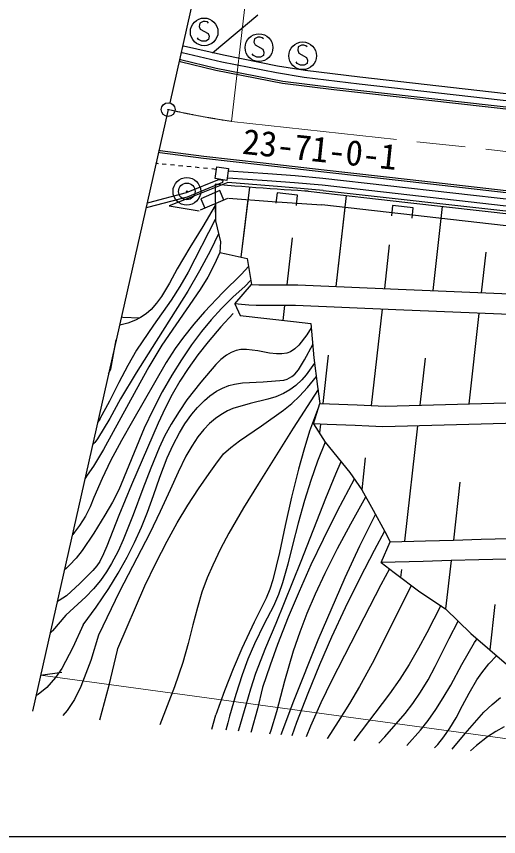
# Model space of a CAD drawing. Units: millimetres, scale not verified. Extents: x 40000 to 680000, y 20000 to 380000.
# Drawn here: x 88362 to 123234, y 205000 to 264240 of the extents above; entities that cross this region are included whole.
import ezdxf
from ezdxf.enums import TextEntityAlignment as Align

# ---------------------------------------------------------------- set-up
doc = ezdxf.new("R2010")
doc.units = ezdxf.units.MM
doc.header["$LTSCALE"] = 1000
doc.linetypes.add('CHAIN', pattern=[18.5, 12, -1.5, 3.5, -1.5])
for name, color, linetype, lineweight in [('M-BGD', 7, 'Continuous', 25), ('M-BGD-EXST', 7, 'Continuous', 25), ('M-BMK', 2, 'CHAIN', 13), ('M-BMK-OTRS', 5, 'Continuous', 25), ('M-BMK-SRVR', 3, 'Continuous', 25), ('M-STR-HTXT', 7, 'Continuous', 13), ('M-TTL-BAND', 7, 'Continuous', 25)]:
    doc.layers.add(name, color=color, linetype=linetype, lineweight=lineweight)
doc.styles.add('ＭＳ ゴシック', font='')
doc.styles.get('ＭＳ ゴシック').set_extended_font_data('MS Gothic')

msp = doc.modelspace()

# ---------------------------------------------------------------- linework, layer by layer
at = {"layer": 'M-BGD'}
for p, q in [((102541, 261613), (105817, 264358)), ((100449, 262088), (100376, 262104)), ((103328, 261435), (100449, 262088)), ((100340, 261600), (100266, 261617)), ((103221, 260946), (100340, 261600)), ((107244, 260643), (103328, 261435)), ((100129, 261011), (100203, 260992)), ((100160, 261150), (100235, 261132)), ((100203, 260992), (102779, 260351)), ((100235, 261132), (102804, 260495)), ((107164, 260154), (103221, 260946)), ((102779, 260351), (107604, 259425)), ((102804, 260495), (107627, 259572)), ((109162, 259830), (107164, 260154)), ((109239, 260328), (107244, 260643)), ((113198, 259843), (109239, 260328)), ((107627, 259572), (111338, 259108)), ((113146, 259349), (109162, 259830)), ((158874, 254699), (113198, 259843)), ((107604, 259425), (111316, 258957)), ((111316, 258957), (159677, 253510)), ((111338, 259108), (159700, 253662)), ((158800, 254194), (113146, 259349)), ((98642, 254430), (98727, 254419)), ((98676, 254577), (98760, 254566)), ((98727, 254419), (101892, 254004)), ((98760, 254566), (101914, 254155)), ((101914, 254155), (106196, 253666)), ((98464, 253639), (98550, 253631)), ((98550, 253631), (98603, 253625)), ((98902, 253596), (99200, 253567)), ((101892, 254004), (106174, 253516)), ((106196, 253666), (110618, 253163)), ((99499, 253538), (99797, 253509)), ((100096, 253480), (100394, 253450)), ((100693, 253421), (100991, 253392)), ((101290, 253363), (101588, 253334)), ((101887, 253305), (102185, 253275)), ((102484, 253246), (102806, 253215)), ((102727, 252522), (102853, 253380)), ((102853, 253380), (103704, 253255)), ((103704, 253255), (103578, 252397)), ((103690, 253082), (106545, 252897)), ((106174, 253516), (110595, 253012)), ((110595, 253012), (116834, 252308)), ((110618, 253163), (116833, 252450)), ((103016, 252467), (100635, 251485)), ((103578, 252397), (102727, 252522)), ((103016, 252467), (103300, 252423)), ((103300, 252423), (103261, 252245)), ((103642, 252578), (106497, 252392)), ((106497, 252392), (108478, 252251)), ((106545, 252897), (108527, 252752)), ((108527, 252752), (110527, 252562)), ((110530, 252563), (164131, 246517)), ((116833, 252450), (158175, 247789)), ((103261, 252245), (100720, 251195)), ((103641, 252233), (100762, 251084)), ((103120, 252078), (102728, 252115)), ((102728, 252115), (102752, 249471)), ((103637, 252032), (103120, 252078)), ((104152, 251988), (103637, 252032)), ((107529, 251933), (103641, 252233)), ((104666, 251946), (104152, 251988)), ((104618, 246859), (105235, 251901)), ((105178, 251905), (104666, 251946)), ((105689, 251866), (105178, 251905)), ((106199, 251829), (105689, 251866)), ((106707, 251793), (106199, 251829)), ((107213, 251758), (106707, 251793)), ((110549, 251667), (107529, 251933)), ((108478, 252251), (110477, 252063)), ((110474, 252066), (164075, 246020)), ((116834, 252308), (158153, 247638)), ((100720, 251195), (97832, 250435)), ((100635, 251485), (97906, 250765)), ((103070, 251661), (101692, 251067)), ((103367, 250973), (103070, 251661)), ((107210, 251488), (107129, 250742)), ((108701, 251326), (107210, 251488)), ((107718, 251724), (107213, 251758)), ((108222, 251690), (107718, 251724)), ((108724, 251657), (108222, 251690)), ((108621, 250580), (108701, 251326)), ((109225, 251625), (108724, 251657)), ((109467, 251609), (109225, 251625)), ((109467, 251609), (116677, 250796)), ((110549, 251667), (163903, 245692)), ((112207, 251300), (111466, 244727)), ((97906, 250765), (97809, 250739)), ((100762, 251084), (99413, 250553)), ((103631, 251087), (101662, 250237)), ((101692, 251067), (101990, 250378)), ((102741, 250702), (102752, 249471)), ((103695, 251114), (106862, 250881)), ((104618, 246859), (105126, 251009)), ((106862, 250881), (110441, 250619)), ((162220, 244775), (110441, 250619)), ((116677, 250796), (126611, 249676)), ((97832, 250435), (97734, 250409)), ((99413, 250553), (101582, 250202)), ((102742, 250573), (101841, 249053)), ((112109, 250431), (111466, 244727)), ((115571, 250582), (115490, 249836)), ((117062, 250420), (115571, 250582)), ((116981, 249675), (117062, 250420)), ((119161, 250516), (118475, 244431)), ((102729, 249568), (100778, 245774)), ((102752, 249471), (103112, 247949)), ((102752, 249471), (103112, 247949)), ((119063, 249646), (118475, 244431)), ((101841, 249053), (100896, 247537)), ((102975, 248527), (102395, 247341)), ((107942, 244843), (108334, 248250)), ((107942, 244843), (108334, 248250)), ((103112, 247949), (103084, 247199)), ((103112, 247949), (103084, 247199)), ((115327, 247744), (114970, 244580)), ((115327, 247744), (114970, 244580)), ((100896, 247537), (99997, 245996)), ((102395, 247341), (101606, 245872)), ((103084, 247199), (102670, 246297)), ((103084, 247199), (103520, 247102)), ((103084, 247199), (103520, 247102)), ((103520, 247102), (105060, 246762)), ((103520, 247102), (105060, 246762)), ((122308, 247203), (121979, 244283)), ((122308, 247203), (121979, 244283)), ((105060, 246762), (105361, 244881)), ((105060, 246762), (105361, 244881)), ((99997, 245996), (99441, 244984)), ((101606, 245872), (100755, 244401)), ((102670, 246297), (102201, 245417)), ((105153, 246184), (104629, 245626)), ((100778, 245774), (100176, 244729)), ((102201, 245417), (101660, 244514)), ((104629, 245626), (103288, 244291)), ((99441, 244984), (98848, 244009)), ((100176, 244729), (99554, 243749)), ((104875, 244731), (104047, 243992)), ((104153, 243470), (105361, 244881)), ((104153, 243470), (105361, 244881)), ((105313, 245184), (104875, 244731)), ((105361, 244881), (105883, 244843)), ((105361, 244881), (105883, 244843)), ((105883, 244843), (106925, 244841)), ((105883, 244843), (106925, 244841)), ((106925, 244841), (107952, 244843)), ((106925, 244841), (107952, 244843)), ((107952, 244843), (108704, 244843)), ((107952, 244843), (108704, 244843)), ((108704, 244843), (115971, 244538)), ((108704, 244843), (115971, 244538)), ((100755, 244401), (98170, 240328)), ((101660, 244514), (98880, 240494)), ((103288, 244291), (101976, 242910)), ((115971, 244538), (125984, 244113)), ((115971, 244538), (125984, 244113)), ((98490, 243520), (98099, 243079)), ((99554, 243749), (98281, 241950)), ((98848, 244009), (98490, 243520)), ((104047, 243992), (103190, 243151)), ((98099, 243079), (97740, 242756)), ((101976, 242910), (101186, 242008)), ((103190, 243151), (102452, 242334)), ((104652, 243432), (104153, 243470)), ((104153, 243470), (104554, 242629)), ((104652, 243432), (104153, 243470)), ((104153, 243470), (104554, 242629)), ((105182, 243392), (104652, 243432)), ((105182, 243392), (104652, 243432)), ((105707, 243354), (105182, 243392)), ((105707, 243354), (105182, 243392)), ((106754, 243351), (105707, 243354)), ((106754, 243351), (105707, 243354)), ((107783, 243353), (106754, 243351)), ((107783, 243353), (106754, 243351)), ((107648, 242285), (107770, 243353)), ((107648, 242285), (107770, 243353)), ((108536, 243353), (107783, 243353)), ((108536, 243353), (107783, 243353)), ((115803, 243048), (108536, 243353)), ((115803, 243048), (108536, 243353)), ((114802, 243090), (114018, 236136)), ((114802, 243090), (114018, 236136)), ((125816, 242623), (115803, 243048)), ((125816, 242623), (115803, 243048)), ((96051, 242503), (95949, 242507)), ((97294, 242455), (96051, 242503)), ((96976, 242290), (96423, 242080)), ((97348, 242483), (96976, 242290)), ((97740, 242756), (97348, 242483)), ((102452, 242334), (101754, 241481)), ((104028, 242770), (103141, 241808)), ((104554, 242629), (108406, 242201)), ((104554, 242629), (108406, 242201)), ((121811, 242793), (121074, 236256)), ((121811, 242793), (121074, 236256)), ((95928, 241958), (95819, 241931)), ((96423, 242080), (95928, 241958)), ((98281, 241950), (97057, 240126)), ((101186, 242008), (100438, 241073)), ((103141, 241808), (102227, 240736)), ((108406, 242201), (109656, 242062)), ((108406, 242201), (109656, 242062)), ((109684, 241753), (109359, 241252)), ((109656, 242062), (109879, 239577)), ((109656, 242062), (109879, 239577)), ((101754, 241481), (101029, 240512)), ((109359, 241252), (108785, 240493)), ((95181, 238750), (95584, 240888)), ((100438, 241073), (99840, 240245)), ((102227, 240736), (101485, 239787)), ((109206, 239440), (109793, 240535)), ((97057, 240126), (96427, 239025)), ((98170, 240328), (97023, 238507)), ((98880, 240494), (97941, 238919)), ((99840, 240245), (99187, 239242)), ((101029, 240512), (100295, 239438)), ((103888, 239968), (103550, 239775)), ((104245, 240106), (103888, 239968)), ((104604, 240177), (104245, 240106)), ((105001, 240188), (104604, 240177)), ((105830, 240080), (105001, 240188)), ((106669, 239920), (105830, 240080)), ((107176, 239858), (106669, 239920)), ((107929, 239921), (107564, 239857)), ((108180, 240018), (107929, 239921)), ((108496, 240222), (108180, 240018)), ((108785, 240493), (108496, 240222)), ((100295, 239438), (99607, 238334)), ((101485, 239787), (100785, 238809)), ((103151, 239469), (102776, 239107)), ((103550, 239775), (103151, 239469)), ((107564, 239857), (107176, 239858)), ((108760, 238715), (109206, 239440)), ((109879, 239577), (110147, 237497)), ((109879, 239577), (110147, 237497)), ((110905, 239760), (110513, 236283)), ((110905, 239760), (110513, 236283)), ((117924, 239551), (117542, 236161)), ((117924, 239551), (117542, 236161)), ((95030, 238439), (95181, 238750)), ((96427, 239025), (95782, 237789)), ((99187, 239242), (96765, 234997)), ((97941, 238919), (97012, 237260)), ((100785, 238809), (100187, 237887)), ((102776, 239107), (101698, 237821)), ((109929, 239187), (109326, 238352)), ((97023, 238507), (95896, 236622)), ((99607, 238334), (98913, 237117)), ((107937, 238040), (108275, 238220)), ((108275, 238220), (108497, 238408)), ((108497, 238408), (108760, 238715)), ((109326, 238352), (109000, 237980)), ((109416, 237437), (110054, 238221)), ((95782, 237789), (95102, 236443)), ((100187, 237887), (99634, 236938)), ((101698, 237821), (100691, 236534)), ((103275, 237393), (103724, 237569)), ((103724, 237569), (104142, 237684)), ((104142, 237684), (104715, 237780)), ((104715, 237780), (106219, 237851)), ((106219, 237851), (107693, 237972)), ((107693, 237972), (107937, 238040)), ((108568, 237577), (108147, 237268)), ((109000, 237980), (108568, 237577)), ((97012, 237260), (94650, 232963)), ((98913, 237117), (98244, 235847)), ((102355, 236831), (102845, 237165)), ((102845, 237165), (103275, 237393)), ((107681, 237003), (107126, 236769)), ((108147, 237268), (107681, 237003)), ((110173, 237297), (108367, 234510)), ((108836, 236811), (109416, 237437)), ((110147, 237497), (110303, 236292)), ((110147, 237497), (110303, 236292)), ((95102, 236443), (94406, 235178)), ((95896, 236622), (95108, 235194)), ((99634, 236938), (99112, 235939)), ((100691, 236534), (100122, 235712)), ((101458, 235995), (101968, 236507)), ((101968, 236507), (102355, 236831)), ((106546, 236586), (105260, 236272)), ((107126, 236769), (106546, 236586)), ((108281, 236288), (108836, 236811)), ((98244, 235847), (97593, 234497)), ((99112, 235939), (98605, 234852)), ((101052, 235510), (101458, 235995)), ((104023, 235913), (103635, 235748)), ((105260, 236272), (104023, 235913)), ((106092, 234663), (107684, 235796)), ((107684, 235796), (108281, 236288)), ((110215, 236008), (109570, 234274)), ((109845, 234814), (110303, 236292)), ((109845, 234814), (110303, 236292)), ((110303, 236292), (111014, 236262)), ((110303, 236292), (111014, 236262)), ((111014, 236262), (113017, 236178)), ((111014, 236262), (113017, 236178)), ((113017, 236178), (114018, 236136)), ((113017, 236178), (114018, 236136)), ((114018, 236136), (115019, 236094)), ((114018, 236136), (115019, 236094)), ((115019, 236094), (125110, 236364)), ((115019, 236094), (125110, 236364)), ((95108, 235194), (94234, 233734)), ((100122, 235712), (99552, 234787)), ((100555, 234814), (101052, 235510)), ((102754, 235199), (102323, 234825)), ((103139, 235472), (102754, 235199)), ((103635, 235748), (103139, 235472)), ((94385, 235141), (94235, 234919)), ((94406, 235178), (94385, 235141)), ((96765, 234997), (95960, 233613)), ((98605, 234852), (96690, 230407)), ((99552, 234787), (99084, 233921)), ((100162, 234172), (100555, 234814)), ((102323, 234825), (101924, 234404)), ((104506, 233595), (106092, 234663)), ((110846, 234772), (109845, 234814)), ((109845, 234814), (110701, 233487)), ((110846, 234772), (109845, 234814)), ((109845, 234814), (110701, 233487)), ((110345, 234793), (110273, 234151)), ((110345, 234793), (110273, 234151)), ((112849, 234688), (110846, 234772)), ((112849, 234688), (110846, 234772)), ((113850, 234646), (112849, 234688)), ((113850, 234646), (112849, 234688)), ((114851, 234603), (113850, 234646)), ((114851, 234603), (113850, 234646)), ((124942, 234874), (114851, 234603)), ((124942, 234874), (114851, 234603)), ((117374, 234671), (116433, 226326)), ((117374, 234671), (116433, 226326)), ((97593, 234497), (95766, 230044)), ((99700, 233296), (100162, 234172)), ((101924, 234404), (101494, 233864)), ((108367, 234510), (105841, 230443)), ((109570, 234274), (109137, 232920)), ((94023, 233471), (93914, 233336)), ((94234, 233734), (94023, 233471)), ((95960, 233613), (95158, 232128)), ((99084, 233921), (98689, 233081)), ((101494, 233864), (101042, 233189)), ((103871, 233104), (104506, 233595)), ((110693, 233500), (110144, 232121)), ((110701, 233487), (112465, 231288)), ((110701, 233487), (112465, 231288)), ((93914, 233336), (93867, 233287)), ((94650, 232963), (93927, 231766)), ((98689, 233081), (98077, 231604)), ((99272, 232365), (99700, 233296)), ((101042, 233189), (100627, 232467)), ((103347, 232637), (103871, 233104)), ((109137, 232920), (108751, 231545)), ((98732, 230960), (99272, 232365)), ((100627, 232467), (100054, 231322)), ((102774, 231905), (103347, 232637)), ((113591, 232351), (113332, 230056)), ((113591, 232351), (113332, 230056)), ((93927, 231766), (93491, 231105)), ((95158, 232128), (94562, 230862)), ((102314, 231223), (102774, 231905)), ((110144, 232121), (109643, 230710)), ((111834, 232075), (111439, 231180)), ((93491, 231105), (93312, 230833)), ((98077, 231604), (97512, 230112)), ((100054, 231322), (99474, 230043)), ((101527, 230115), (102314, 231223)), ((108751, 231545), (108254, 229505)), ((111439, 231180), (110718, 229420)), ((112465, 231288), (113332, 230056)), ((112465, 231288), (113332, 230056)), ((94562, 230862), (93970, 229482)), ((98281, 229648), (98732, 230960)), ((105841, 230443), (104790, 228738)), ((109643, 230710), (109190, 229279)), ((112800, 230813), (111563, 228499)), ((120435, 230594), (119965, 226421)), ((120435, 230594), (119965, 226421)), ((95766, 230044), (95313, 229160)), ((96690, 230407), (95768, 228195)), ((97512, 230112), (96818, 228238)), ((99474, 230043), (98766, 228477)), ((100763, 228943), (101527, 230115)), ((113332, 230056), (114171, 228568)), ((113332, 230056), (114171, 228568)), ((93970, 229482), (93692, 228819)), ((97850, 228438), (98281, 229648)), ((108254, 229505), (107808, 227460)), ((109190, 229279), (108731, 227635)), ((110718, 229420), (108932, 224861)), ((112539, 227596), (113629, 229530)), ((93692, 228819), (93349, 228140)), ((95313, 229160), (94766, 228208)), ((99990, 227657), (100763, 228943)), ((104790, 228738), (103733, 226922)), ((93349, 228140), (92916, 227469)), ((94766, 228208), (93972, 226926)), ((95768, 228195), (94900, 225978)), ((96818, 228238), (96095, 226436)), ((97408, 227339), (97850, 228438)), ((98766, 228477), (98000, 226915)), ((111563, 228499), (110536, 226470)), ((114322, 228290), (113173, 225966)), ((114171, 228568), (115003, 227031)), ((114171, 228568), (115003, 227031)), ((99261, 226345), (99990, 227657)), ((108731, 227635), (108338, 226043)), ((111579, 225800), (112539, 227596)), ((92569, 226999), (92439, 226823)), ((92916, 227469), (92569, 226999)), ((93972, 226926), (93121, 225660)), ((98000, 226915), (95810, 222693)), ((96911, 226248), (97408, 227339)), ((103733, 226922), (103123, 225775)), ((107808, 227460), (107382, 225508)), ((114991, 227053), (114231, 225663)), ((115003, 227031), (115400, 226299)), ((115003, 227031), (115400, 226299)), ((92439, 226823), (92393, 226762)), ((96095, 226436), (95718, 225611)), ((98436, 224739), (99261, 226345)), ((110536, 226470), (109661, 224635)), ((114751, 224796), (115400, 226299)), ((114751, 224796), (115400, 226299)), ((115400, 226299), (117947, 226367)), ((115400, 226299), (117947, 226367)), ((117947, 226367), (119965, 226421)), ((117947, 226367), (119965, 226421)), ((119965, 226421), (121983, 226475)), ((119965, 226421), (121983, 226475)), ((121983, 226475), (124001, 226529)), ((121983, 226475), (124001, 226529)), ((94900, 225978), (94666, 225414)), ((96366, 225175), (96911, 226248)), ((103123, 225775), (102561, 224604)), ((108338, 226043), (107999, 224672)), ((110693, 224034), (111579, 225800)), ((113173, 225966), (112103, 223687)), ((93121, 225660), (92686, 225108)), ((94666, 225414), (94390, 224881)), ((95718, 225611), (95251, 224722)), ((95726, 224035), (96366, 225175)), ((107382, 225508), (106896, 223537)), ((114231, 225663), (113200, 223668)), ((92212, 224598), (91984, 224395)), ((92686, 225108), (92212, 224598)), ((94169, 224553), (93884, 224227)), ((94390, 224881), (94169, 224553)), ((95251, 224722), (94888, 224126)), ((97657, 223108), (98436, 224739)), ((102561, 224604), (102162, 223679)), ((108932, 224861), (107119, 220397)), ((107999, 224672), (107608, 223322)), ((109661, 224635), (108800, 222711)), ((115760, 224823), (114751, 224796)), ((115760, 224823), (114751, 224796)), ((114751, 224796), (115676, 224073)), ((114751, 224796), (115676, 224073)), ((117779, 224877), (115760, 224823)), ((117779, 224877), (115760, 224823)), ((119797, 224931), (117779, 224877)), ((119797, 224931), (117779, 224877)), ((119797, 224931), (119404, 221451)), ((119797, 224931), (119404, 221451)), ((121815, 224985), (119797, 224931)), ((121815, 224985), (119797, 224931)), ((123833, 225039), (121815, 224985)), ((123833, 225039), (121815, 224985)), ((91984, 224395), (91826, 224255)), ((93884, 224227), (92947, 223291)), ((94888, 224126), (94440, 223493)), ((95041, 222923), (95726, 224035)), ((109999, 222540), (110693, 224034)), ((115332, 224342), (114710, 223188)), ((115676, 224073), (117531, 222676)), ((115676, 224073), (117531, 222676)), ((116202, 224280), (116140, 223724)), ((116202, 224280), (116140, 223724)), ((94440, 223493), (93932, 222883)), ((102162, 223679), (101780, 222648)), ((106896, 223537), (106680, 222872)), ((112103, 223687), (110149, 219198)), ((113200, 223668), (112141, 221517)), ((92947, 223291), (91979, 222401)), ((93932, 222883), (93380, 222308)), ((94135, 221581), (95041, 222923)), ((95704, 218592), (97657, 223108)), ((106680, 222872), (106416, 222225)), ((107608, 223322), (107310, 222476)), ((114710, 223188), (113486, 220807)), ((116918, 223138), (114978, 219265)), ((91979, 222401), (91459, 222057)), ((93380, 222308), (91943, 221004)), ((95810, 222693), (94299, 219542)), ((101780, 222648), (101449, 221554)), ((106416, 222225), (105552, 220488)), ((107310, 222476), (106959, 221652)), ((108800, 222711), (108023, 220855)), ((109397, 221127), (109999, 222540)), ((117531, 222676), (119404, 221451)), ((117531, 222676), (119404, 221451)), ((91459, 222057), (91307, 221957)), ((93199, 220285), (94135, 221581)), ((106959, 221652), (106271, 220363)), ((119050, 221683), (118046, 219711)), ((122960, 221756), (122591, 218487)), ((122960, 221756), (122591, 218487)), ((91943, 221004), (90968, 219872)), ((101449, 221554), (101125, 220295)), ((108879, 219785), (109397, 221127)), ((112141, 221517), (111159, 219410)), ((119404, 221451), (121216, 219674)), ((119404, 221451), (121216, 219674)), ((105552, 220488), (104661, 218581)), ((107119, 220397), (106386, 218640)), ((108023, 220855), (107249, 218870)), ((113486, 220807), (111155, 216250)), ((119668, 219319), (120320, 220554)), ((90968, 219872), (90798, 219702)), ((93199, 220285), (92455, 218649)), ((101125, 220295), (100783, 218936)), ((106271, 220363), (105571, 218925)), ((108406, 218417), (108879, 219785)), ((94299, 219542), (93735, 217728)), ((110149, 219198), (108398, 214793)), ((111159, 219410), (110284, 217416)), ((114978, 219265), (114089, 217511)), ((118046, 219711), (117450, 218606)), ((118655, 217283), (119668, 219319)), ((121216, 219674), (123967, 217300)), ((121216, 219674), (123967, 217300)), ((121496, 219007), (121676, 219277)), ((92455, 218649), (91642, 217144)), ((100783, 218936), (100388, 217580)), ((105571, 218925), (105110, 217817)), ((106386, 218640), (105665, 216776)), ((107249, 218870), (106703, 217379)), ((117450, 218606), (116762, 217438)), ((120575, 217429), (121496, 219007)), ((95082, 215945), (95673, 218460)), ((95673, 218460), (95703, 218592)), ((104661, 218581), (104028, 217107)), ((107778, 216260), (108406, 218417)), ((122534, 217469), (123093, 218054)), ((93735, 217728), (93021, 215834)), ((100388, 217580), (99797, 215825)), ((105110, 217817), (104694, 216687)), ((110284, 217416), (109427, 215338)), ((114089, 217511), (113181, 215833)), ((116762, 217438), (116089, 216380)), ((119772, 215949), (120575, 217429)), ((122018, 216836), (122534, 217469)), ((90113, 216668), (91656, 216882)), ((91642, 217144), (91189, 216481)), ((104028, 217107), (103404, 215523)), ((106703, 217379), (106171, 215765)), ((118135, 216333), (118655, 217283)), ((121660, 216321), (122018, 216836)), ((91189, 216481), (90562, 215769)), ((104694, 216687), (104227, 215254)), ((105665, 216776), (105280, 215642)), ((107186, 214038), (107778, 216260)), ((111155, 216250), (110387, 214650)), ((116089, 216380), (115348, 215314)), ((117587, 215439), (118135, 216333)), ((121093, 215355), (121660, 216321)), ((90562, 215769), (89935, 215269)), ((93021, 215834), (92556, 214907)), ((94389, 213445), (95082, 215945)), ((99797, 215826), (98746, 213080)), ((105280, 215642), (104945, 214494)), ((106171, 215765), (105796, 214235)), ((113181, 215833), (112461, 214615)), ((119234, 215014), (119772, 215949)), ((89935, 215269), (89775, 215171)), ((103404, 215523), (102796, 213799)), ((104227, 215254), (103780, 213709)), ((109427, 215338), (108620, 213247)), ((115348, 215314), (112753, 211907)), ((117028, 214609), (117587, 215439)), ((120630, 214464), (121093, 215355)), ((122757, 214534), (123375, 215047)), ((92556, 214907), (92023, 214105)), ((104945, 214494), (104424, 212698)), ((108398, 214793), (107481, 212348)), ((110387, 214650), (109635, 212965)), ((112461, 214615), (111624, 213302)), ((116485, 213893), (117028, 214609)), ((118704, 214189), (119234, 215014)), ((120167, 213587), (120630, 214464)), ((122176, 213976), (122757, 214534)), ((92023, 214105), (91713, 213746)), ((105796, 214235), (105338, 212599)), ((106791, 212698), (107186, 214038)), ((114994, 212198), (116485, 213893)), ((118142, 213385), (118704, 214189)), ((120824, 212450), (122176, 213976)), ((102506, 212765), (102796, 213799)), ((103780, 213709), (103647, 213223)), ((111624, 213302), (110867, 212118)), ((117586, 212680), (118142, 213385)), ((119711, 212828), (120167, 213587)), ((103647, 213223), (103515, 212681)), ((104424, 212698), (104409, 212606)), ((106695, 212414), (106791, 212698)), ((108620, 213247), (108273, 212282)), ((109635, 212965), (109322, 212194)), ((116599, 211585), (117586, 212680)), ((119268, 212194), (119711, 212828)), ((123631, 212930), (123021, 212584)), ((105338, 212599), (105316, 212530)), ((110867, 212118), (110837, 212067)), ((114584, 211753), (114994, 212198)), ((118833, 211653), (119268, 212194)), ((119866, 211311), (120824, 212450)), ((122437, 212194), (121642, 211579)), ((123021, 212584), (122437, 212194)), ((118599, 211417), (118833, 211653)), ((121642, 211579), (121202, 211199))]:
    msp.add_line(p, q, dxfattribs=at)
at = {"layer": 'M-BGD-EXST'}
for p, q in [((101621, 263761), (101581, 263521)), ((101861, 263881), (101621, 263761)), ((102021, 263881), (101861, 263881)), ((102181, 263841), (102021, 263881)), ((102261, 263761), (102181, 263841)), ((101581, 263521), (101661, 263321)), ((101661, 263321), (102221, 263001)), ((101541, 262561), (101461, 262681)), ((101781, 262441), (101541, 262561)), ((102061, 262441), (101781, 262441)), ((102261, 262561), (102061, 262441)), ((102221, 263001), (102301, 262801)), ((102301, 262801), (102261, 262561)), ((105583, 262623), (105543, 262383)), ((105823, 262743), (105583, 262623)), ((105983, 262743), (105823, 262743)), ((106143, 262703), (105983, 262743)), ((106223, 262623), (106143, 262703)), ((105543, 262383), (105623, 262183)), ((105623, 262183), (106183, 261863)), ((106183, 261863), (106263, 261663)), ((108744, 262033), (108704, 261793)), ((108984, 262153), (108744, 262033)), ((109144, 262153), (108984, 262153)), ((109304, 262113), (109144, 262153)), ((109384, 262033), (109304, 262113)), ((105503, 261423), (105423, 261543)), ((105743, 261303), (105503, 261423)), ((106023, 261303), (105743, 261303)), ((106223, 261423), (106023, 261303)), ((106263, 261663), (106223, 261423)), ((108704, 261793), (108784, 261593)), ((108784, 261593), (109344, 261273)), ((109344, 261273), (109424, 261073)), ((108664, 260833), (108584, 260953)), ((108904, 260713), (108664, 260833)), ((109184, 260713), (108904, 260713)), ((109384, 260833), (109184, 260713)), ((109424, 261073), (109384, 260833))]:
    msp.add_line(p, q, dxfattribs=at)
for centre in [(101941, 263121), (105903, 261983), (109064, 261393)]:
    msp.add_circle(centre, 1000, dxfattribs=at)
at = {"layer": 'M-BMK'}
msp.add_line((103911, 256659), (164326, 250038), dxfattribs=at)
for start, end in [(257.19434, 257.27161), (257.27161, 261.6272)]:
    msp.add_arc((112667, 316149), 60130, start, end, dxfattribs=at)
at = {"layer": 'M-BMK-OTRS'}
for p, q in [((113760, 321359), (99449, 258001)), ((99337, 257507), (89521, 214050))]:
    msp.add_line(p, q, dxfattribs=at)
at = {"layer": 'M-BMK-SRVR'}
for centre, radius in [((99337, 257507), 500), ((99337, 257507), 20), ((100688, 251600), 1000), ((100688, 251600), 600), ((100688, 251600), 40)]:
    msp.add_circle(centre, radius, dxfattribs=at)
msp.add_arc((112667, 316149), 60130, 257.19434, 257.27161, dxfattribs=at)
at = {"layer": 'M-STR-HTXT'}
for p, q in [((107397, 286672), (103911, 256659)), ((90113, 216668), (91656, 216882)), ((158610, 207322), (90113, 216668))]:
    msp.add_line(p, q, dxfattribs=at)
at = {"layer": 'M-TTL-BAND'}
msp.add_line((40000, 205000), (579000, 205000), dxfattribs=at)

# ---------------------------------------------------------------- texts
at = {"layer": 'M-BMK-SRVR', "style": 'ＭＳ ゴシック'}
msp.add_text('23-71-0-1', height=1833, rotation=354, dxfattribs=at).set_placement((104584, 253774), align=Align.BOTTOM_LEFT)

doc.saveas('drawing.dxf')
